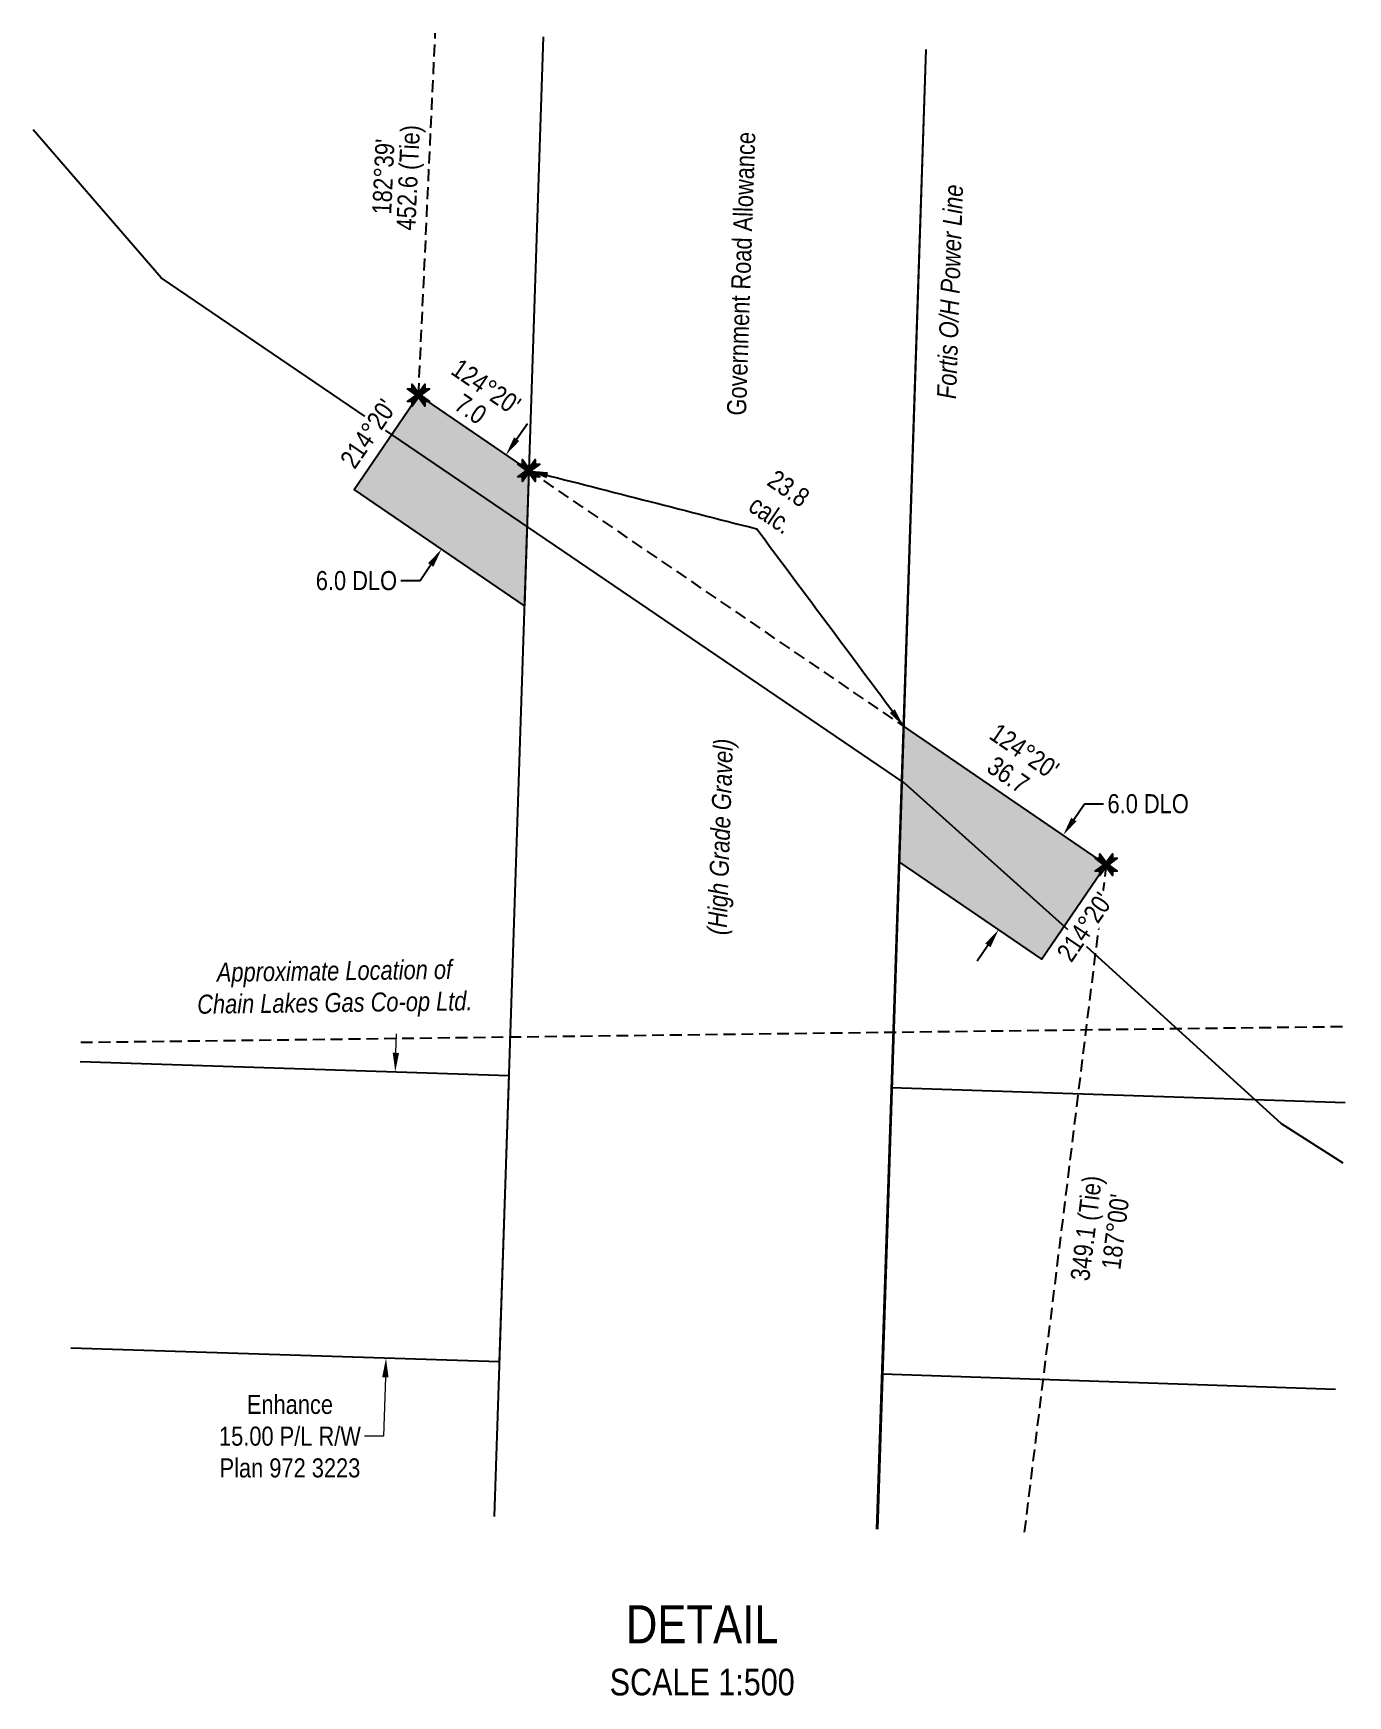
# Model space of a CAD drawing. Extents: x 333588 to 339905, y 5815182 to 5819358.
# Drawn here: x 337462 to 338152, y 5815244 to 5816117 of the extents above; entities that cross this region are included whole.
import ezdxf
from ezdxf.enums import TextEntityAlignment as Align

# ---------------------------------------------------------------- set-up
doc = ezdxf.new("R2010")
doc.units = 0
doc.header["$LTSCALE"] = 5
doc.header["$PDSIZE"] = 0.5
for name, pattern in [('foc-TIELINE', [1.875, 1.25, -0.625]), ('foc-TRAV', [1.875, 1.25, -0.625]), ('foc-WHEELTRACKS', [2, 0.4, -1.6]), ('UG_PIPE', [1.875, 1.25, -0.625])]:
    doc.linetypes.add(name, pattern=pattern)
doc.layers.get('Defpoints').update_dxf_attribs({"color": 9})
for name, color, linetype in [('AS-PIPE-UG', 44, 'UG_PIPE'), ('AS-PIPE-UG-T', 44, 'Continuous'), ('AS-POWER', 104, 'foc-POWER'), ('AS-POWER-T', 104, 'Continuous'), ('DETAIL-T', 7, 'Continuous'), ('F-RW', 190, 'Continuous'), ('L-BD', 7, 'Continuous'), ('L-BD1', 253, 'Continuous'), ('L-MON', 1, 'Continuous'), ('L-ROAD-T', 7, 'Continuous'), ('L-SEC', 7, 'Continuous'), ('L-TIE', 7, 'foc-TIELINE'), ('P-PROPOSED', 10, 'Continuous'), ('P-PROPOSED-H', 21, 'Continuous'), ('P-TRAV', 4, 'foc-TRAV'), ('P-TXT', 4, 'Continuous'), ('T-WATER', 160, 'Continuous'), ('T-WATER-P3', 160, 'foc-WHEELTRACKS')]:
    doc.layers.add(name, color=color, linetype=linetype)
doc.layers.add('F-RW-T', color=190, linetype='Continuous', lineweight=9)
doc.layers.add('T-TEXT', color=48, linetype='Continuous', lineweight=18)
doc.styles.add('80CG', font='ARIALN.TTF', dxfattribs={"height": 10})
doc.styles.add('80L', font='ARIALN.TTF', dxfattribs={"height": 10})
doc.styles.add('80LS', font='ARIALNI.TTF', dxfattribs={"height": 10})
doc.styles.add('foc-LtypeFont', font='ARIALN.TTF', dxfattribs={"height": 7.35})
doc.styles.add('MtXpl_Arial_Narrow', font='ARIALNI.TTF')
doc.linetypes.add('foc-POWER', pattern='A,6,-1,["P",foc-LtypeFont,S=0.2,R=0,X=-0.625,Y=-0.75],-1.24,4', length=12.24)
doc.linetypes.add('foc-POWER-NOLINE', pattern='A,0,-4,["P",foc-LtypeFont,S=0.2,R=0,X=-0.625,Y=-0.75],-8.24', length=12.24)
doc.linetypes.add('foc-TOPO-flowdirection-NOLINE', pattern='A,0,[">",foc-LtypeFont,S=0.3,R=0,X=0,Y=-0.945],-20,[">",foc-LtypeFont,S=0.3,R=0,X=0,Y=-0.945],0', length=20)
doc.dimstyles.new('Compass 5 000', dxfattribs={"dimscale": 5, "dimtxt": 9, "dimasz": 2, "dimexe": 0.2, "dimexo": 0.0625, "dimgap": 0.5, "dimtad": 0, "dimtih": 1, "dimtoh": 1, "dimzin": 0, "dimdsep": 46, "dimtxsty": '80CG', "dimcen": 0.1, "dimse1": 1, "dimse2": 1, "dimclrd": 256, "dimclrt": 256, "dimaunit": 1, "dimadec": 4, "dimazin": 0, "dimtfac": 0.06, "dimtofl": 0, "dimtmove": 0, "dimatfit": 1, "dimfxl": 0.2, "dimtolj": 1, "dimtzin": 0, "dimlwd": -1, "dimarcsym": 0})

# ---------------------------------------------------------------- blocks, each defined once
blk = doc.blocks.new('TEMP')
h = blk.add_hatch(color=255)
h.dxf.hatch_style = 1
h.paths.add_polyline_path([(0, 0.25), (-0.67, 1.15), (-0.67, 0.67), (-1.15, 0.67), (-0.25, 0), (-1.15, -0.67), (-0.67, -0.67), (-0.67, -1.15), (0, -0.25), (0.67, -1.15), (0.67, -0.67), (1.15, -0.67), (0.25, 0), (1.15, 0.67), (0.67, 0.67), (0.67, 1.15)])
h.paths.add_polyline_path([(0.57, 0.85), (0.57, 0.57), (0.85, 0.57), (0.08, 0), (0.85, -0.57), (0.57, -0.57), (0.57, -0.85), (0, -0.08), (-0.57, -0.85), (-0.57, -0.57), (-0.85, -0.57), (-0.08, 0), (-0.85, 0.57), (-0.57, 0.57), (-0.57, 0.85), (0, 0.08)], flags=16)
h = blk.add_hatch(color=1)
h.dxf.hatch_style = 1
h.paths.add_polyline_path([(0, 0.08), (-0.57, 0.85), (-0.57, 0.57), (-0.85, 0.57), (-0.08, 0), (-0.85, -0.57), (-0.57, -0.57), (-0.57, -0.85), (0, -0.08), (0.57, -0.85), (0.57, -0.57), (0.85, -0.57), (0.08, 0), (0.85, 0.57), (0.57, 0.57), (0.57, 0.85)])
at = {"color": 1}
for p, q in [((-0.08, 0), (0.08, 0)), ((0, 0.08), (0, -0.08))]:
    blk.add_line(p, q, dxfattribs=at)
at = {"color": 255, "flags": 128}
blk.add_lwpolyline([(-0.25, 0), (-1.15, 0.67), (-0.67, 0.67), (-0.67, 1.15), (0, 0.25), (0.67, 1.15), (0.67, 0.67), (1.15, 0.67), (0.25, 0), (1.15, -0.67), (0.67, -0.67), (0.67, -1.15), (0, -0.25), (-0.67, -1.15), (-0.67, -0.67), (-1.15, -0.67)], close=True, dxfattribs=at)
at = {"color": 1, "flags": 128}
blk.add_lwpolyline([(-0.08, 0), (-0.85, 0.57), (-0.57, 0.57), (-0.57, 0.85), (0, 0.08), (0.57, 0.85), (0.57, 0.57), (0.85, 0.57), (0.08, 0), (0.85, -0.57), (0.57, -0.57), (0.57, -0.85), (0, -0.08), (-0.57, -0.85), (-0.57, -0.57), (-0.85, -0.57)], close=True, dxfattribs=at)
blk = doc.blocks.new('*D473')
at = {"layer": 'Defpoints', "color": 0, "transparency": 16777216}
for p in [(337617.52, 5815573.15), (337612.65, 5815422.79), (337647.17, 5815421.67)]:
    blk.add_point(p, dxfattribs=at)
at = {"layer": 'F-RW-T', "transparency": 16777216}
for p, q in [((337652.36, 5815582.03), (337652.68, 5815592.02)), ((337646.84, 5815411.67), (337645.84, 5815380.69)), ((337645.84, 5815380.69), (337635.84, 5815380.69))]:
    blk.add_line(p, q, dxfattribs=at)
for points in [[(337650.7, 5815582.08), (337654.03, 5815581.98), (337652.04, 5815572.04)], [(337645.18, 5815411.73), (337648.51, 5815411.62), (337647.17, 5815421.67)]]:
    blk.add_solid(points, dxfattribs=at)
at = {"layer": 'F-RW-T', "transparency": 16777216, "insert": (337596.75, 5815380.69), "char_height": 10, "attachment_point": 5, "style": '80CG'}
blk.add_mtext('\\A1;Enhance\\P15.00 P/L R/W\\PPlan 972 3223', dxfattribs=at)
blk = doc.blocks.new('*D475')
at = {"layer": 'Defpoints', "color": 0, "transparency": 16777216}
for p in [(337707.37, 5815897.89), (337673.54, 5815848.35), (337676.31, 5815846.46)]:
    blk.add_point(p, dxfattribs=at)
at = {"layer": 'P-TXT', "transparency": 16777216}
for p, q in [((337715.77, 5815904.26), (337721.41, 5815912.52)), ((337670.67, 5815838.2), (337665.03, 5815829.94)), ((337665.03, 5815829.94), (337655.03, 5815829.94))]:
    blk.add_line(p, q, dxfattribs=at)
for points in [[(337714.4, 5815905.2), (337717.15, 5815903.32), (337710.13, 5815896)], [(337669.29, 5815839.14), (337672.04, 5815837.26), (337676.31, 5815846.46)]]:
    blk.add_solid(points, dxfattribs=at)
at = {"layer": 'P-TXT', "transparency": 16777216, "insert": (337631.65, 5815829.94), "char_height": 10, "attachment_point": 5, "style": '80CG'}
blk.add_mtext('\\A1;6.0 DLO', dxfattribs=at)
blk = doc.blocks.new('*D476')
at = {"layer": 'Defpoints', "color": 0, "transparency": 16777216}
for p in [(337998.6, 5815699.03), (337964.78, 5815649.49), (337968.82, 5815646.73)]:
    blk.add_point(p, dxfattribs=at)
at = {"layer": 'P-TXT', "transparency": 16777216}
for p, q in [((338008.29, 5815704.53), (338013.92, 5815712.79)), ((338013.92, 5815712.79), (338023.92, 5815712.79)), ((337963.18, 5815638.47), (337957.54, 5815630.21))]:
    blk.add_line(p, q, dxfattribs=at)
for points in [[(338006.91, 5815705.47), (338009.66, 5815703.59), (338002.65, 5815696.27)], [(337961.8, 5815639.41), (337964.56, 5815637.53), (337968.82, 5815646.73)]]:
    blk.add_solid(points, dxfattribs=at)
at = {"layer": 'P-TXT', "transparency": 16777216, "insert": (338047.31, 5815712.79), "char_height": 10, "attachment_point": 5, "style": '80CG'}
blk.add_mtext('\\A1;6.0 DLO', dxfattribs=at)

msp = doc.modelspace()

# ---------------------------------------------------------------- hatches: boundary and pattern name
at = {"layer": 'P-PROPOSED-H'}
h = msp.add_hatch(color=256, dxfattribs=at)
h.dxf.hatch_style = 1
h.paths.add_polyline_path([(337719.824, 5815816.745), (337630.415, 5815877.794), (337664.241, 5815927.335), (337722.187, 5815887.769)])
h = msp.add_hatch(color=256, dxfattribs=at)
h.dxf.hatch_style = 1
h.paths.add_polyline_path([(337918.956, 5815753.414), (338025.273, 5815680.82), (337991.446, 5815631.279), (337916.593, 5815682.389)])

# ---------------------------------------------------------------- linework, layer by layer
at = {"layer": 'AS-PIPE-UG', "flags": 128}
msp.add_lwpolyline([(337486.879, 5815587.576), (338152.094, 5815595.889)], dxfattribs=at)
at = {"layer": 'AS-POWER', "linetype": 'foc-POWER-NOLINE', "flags": 128}
msp.add_lwpolyline([(337905.464, 5815331.862), (337930.779, 5816108.823)], dxfattribs=at)
at = {"layer": 'F-RW', "flags": 128}
for points in [[(337486.548, 5815577.417), (337711.619, 5815570.09), (337706.617, 5815419.742), (337481.653, 5815427.027)], [(338150.732, 5815555.812), (337912.646, 5815563.732), (337907.65, 5815413.548), (338145.623, 5815405.461)]]:
    msp.add_lwpolyline(points, dxfattribs=at)
at = {"layer": 'L-SEC', "flags": 128}
for points in [[(337729.763, 5816115.51), (337703.917, 5815338.567)], [(337904.933, 5815331.88), (337930.779, 5816108.823)]]:
    msp.add_lwpolyline(points, dxfattribs=at)
at = {"layer": 'L-TIE', "flags": 128}
for points in [[(337664.241, 5815927.335), (337673.056, 5816117.397)], [(338025.273, 5815680.82), (337982.13, 5815329.312)]]:
    msp.add_lwpolyline(points, dxfattribs=at)
at = {"layer": 'P-PROPOSED'}
for points in [[(337719.824, 5815816.745), (337630.415, 5815877.794), (337664.241, 5815927.335), (337722.187, 5815887.769)], [(337918.956, 5815753.414), (338025.273, 5815680.82), (337991.446, 5815631.279), (337916.593, 5815682.389)]]:
    msp.add_lwpolyline(points, close=True, dxfattribs=at)
at = {"layer": 'P-TRAV', "flags": 128}
msp.add_lwpolyline([(337722.187, 5815887.769), (337918.956, 5815753.414)], dxfattribs=at)
at = {"layer": 'T-WATER', "flags": 128}
msp.add_lwpolyline([(338149.653, 5815524.06), (338117.269, 5815544.777), (338007.356, 5815644.679), (337919.16, 5815723.857), (337529.196, 5815989.012), (337461.983, 5816066.707)], dxfattribs=at)
at = {"layer": 'T-WATER-P3', "linetype": 'foc-TOPO-flowdirection-NOLINE', "flags": 128}
msp.add_lwpolyline([(338149.653, 5815524.06), (338117.269, 5815544.777), (338007.356, 5815644.679), (337919.16, 5815723.857), (337529.196, 5815989.012), (337461.983, 5816066.707)], dxfattribs=at)

# ---------------------------------------------------------------- block references
at = {"layer": 'L-MON', "xscale": 4.998979999999989, "yscale": 4.998979999999989, "zscale": 4.998979999999989}
msp.add_blockref('TEMP', (337722.187, 5815887.769), dxfattribs=at)
at = {"layer": 'L-MON', "linetype": 'Continuous', "xscale": 4.998979999999989, "yscale": 4.998979999999989, "zscale": 4.998979999999989}
msp.add_blockref('TEMP', (338025.273, 5815680.82), dxfattribs=at)

# ---------------------------------------------------------------- texts
at = {"layer": 'AS-PIPE-UG-T', "insert": (337620.234, 5815615.259), "char_height": 9.99796, "width": 143.495, "attachment_point": 5, "rotation": 0.715928, "style": '80CG'}
msp.add_mtext('\\A1;{\\fArial Narrow|b0|i1|c0|p34;Approximate Location of\\PChain Lakes Gas Co-op Ltd.}', dxfattribs=at)
at = {"layer": 'DETAIL-T', "color": 3, "insert": (337813.191, 5815268.207), "char_height": 19.99224, "width": 96.54861, "attachment_point": 5, "style": '80CG'}
msp.add_mtext('DETAIL\\P{\\H0.7x;SCALE 1:500}', dxfattribs=at)
at = {"layer": 'L-BD', "style": '80L'}
for s, height, rotation, p in [('452.6 (Tie)', 9.99796, 87.3447, (337660.026, 5816041.47)), ("182%%d39'", 9.998, 87.3447, (337645.794, 5816042.13)), ('349.1 (Tie)', 9.99796, 83.0026, (338015.991, 5815489.82)), ("187%%d00'", 9.998, 83.0026, (338030.132, 5815488.085))]:
    msp.add_text(s, height=height, rotation=rotation, dxfattribs=at).set_placement(p, align=Align.MIDDLE)
at = {"layer": 'L-BD1', "style": '80L'}
for s, p in [("124%%d20'", (337699.74, 5815931.849)), ('7.0', (337691.706, 5815920.083)), ("124%%d20'", (337982.343, 5815740.399)), ('36.7', (337973.886, 5815728.014))]:
    msp.add_text(s, height=9.998, rotation=325.6745, dxfattribs=at).set_placement(p, align=Align.MIDDLE)
at = {"layer": 'L-ROAD-T', "style": '80L'}
msp.add_text('Government Road Allowance', height=9.99796, rotation=88.094688, dxfattribs=at).set_placement((337833.633, 5815991.125), align=Align.MIDDLE_CENTER)
at = {"layer": 'P-TXT', "insert": (337861.398, 5815882.545), "char_height": 9.998, "width": 38.36368, "attachment_point": 2, "rotation": 325.6745, "style": '80L'}
msp.add_mtext('23.8\\Pcalc.', dxfattribs=at)
at = {"layer": 'T-TEXT', "style": '80LS'}
msp.add_text('(High Grade Gravel)', height=9.99796, rotation=88.094688, dxfattribs=at).set_placement((337822.685, 5815695.476), align=Align.MIDDLE_CENTER)

# ---------------------------------------------------------------- dimensions: what is measured, and where the dimension line sits
at = {"layer": 'F-RW-T'}
dim = msp.add_linear_dim(base=(337647.168, 5815421.667), p1=(337617.516, 5815573.153), p2=(337612.646, 5815422.785), angle=268.145187, text='Enhance\\P15.00 P/L R/W\\PPlan 972 3223', dimstyle='Compass 5 000', dxfattribs=at)
dim.commit()
dim.dimension.update_dxf_attribs({"geometry": '*D473', "text_midpoint": (337596.755, 5815380.689), "dimtype": 161})

# ---------------------------------------------------------------- leaders
at = {"layer": 'P-TXT', "path_type": 1}
for points in [[(337722.187, 5815887.769), (337841.704, 5815857.188)], [(337918.956, 5815753.414), (337841.704, 5815857.188)]]:
    msp.add_leader(points, dimstyle='Compass 5 000', override={"dimgap": 0.5, "dimtad": 0}, dxfattribs=at)

# ---------------------------------------------------------------- next in the draw order: texts
at = {"layer": 'AS-POWER-T', "insert": (337936.433, 5815925.552), "char_height": 9.99612, "width": 113.97057, "attachment_point": 1, "rotation": 88.100645, "style": 'MtXpl_Arial_Narrow', "bg_fill": 2}
msp.add_mtext('Fortis O/H Power Line', dxfattribs=at)
at = {"layer": 'L-BD', "char_height": 9.998, "width": 39.16431, "attachment_point": 2, "rotation": 55.6745, "style": '80L', "bg_fill": 3, "box_fill_scale": 1.15, "bg_fill_color": 256, "bg_fill_true_color": 256, "bg_fill_transparency": 0}
for insert in [(337633.64, 5815910.014), (338009.883, 5815650.996)]:
    msp.add_mtext("214%%D20'", dxfattribs=dict(at, insert=insert))

# ---------------------------------------------------------------- next in the draw order: block references
at = {"layer": 'L-MON', "linetype": 'Continuous', "xscale": 4.998979999999989, "yscale": 4.998979999999989, "zscale": 4.998979999999989}
msp.add_blockref('TEMP', (337664.241, 5815927.335), dxfattribs=at)

# ---------------------------------------------------------------- next in the draw order: dimensions: what is measured, and where the dimension line sits
at = {"layer": 'P-TXT'}
for base, p1, p2, picture, middle in [((337676.307, 5815846.458), (337707.367, 5815897.888), (337673.54, 5815848.348), '*D475', (337631.646, 5815829.941)), ((337968.82, 5815646.729), (337998.603, 5815699.031), (337964.776, 5815649.49), '*D476', (338047.308, 5815712.787))]:
    dim = msp.add_linear_dim(base=base, p1=p1, p2=p2, angle=235.674463, text='6.0 DLO', dimstyle='Compass 5 000', dxfattribs=at)
    dim.commit()
    dim.dimension.update_dxf_attribs({"geometry": picture, "text_midpoint": middle, "dimtype": 161})

doc.saveas('drawing.dxf')
